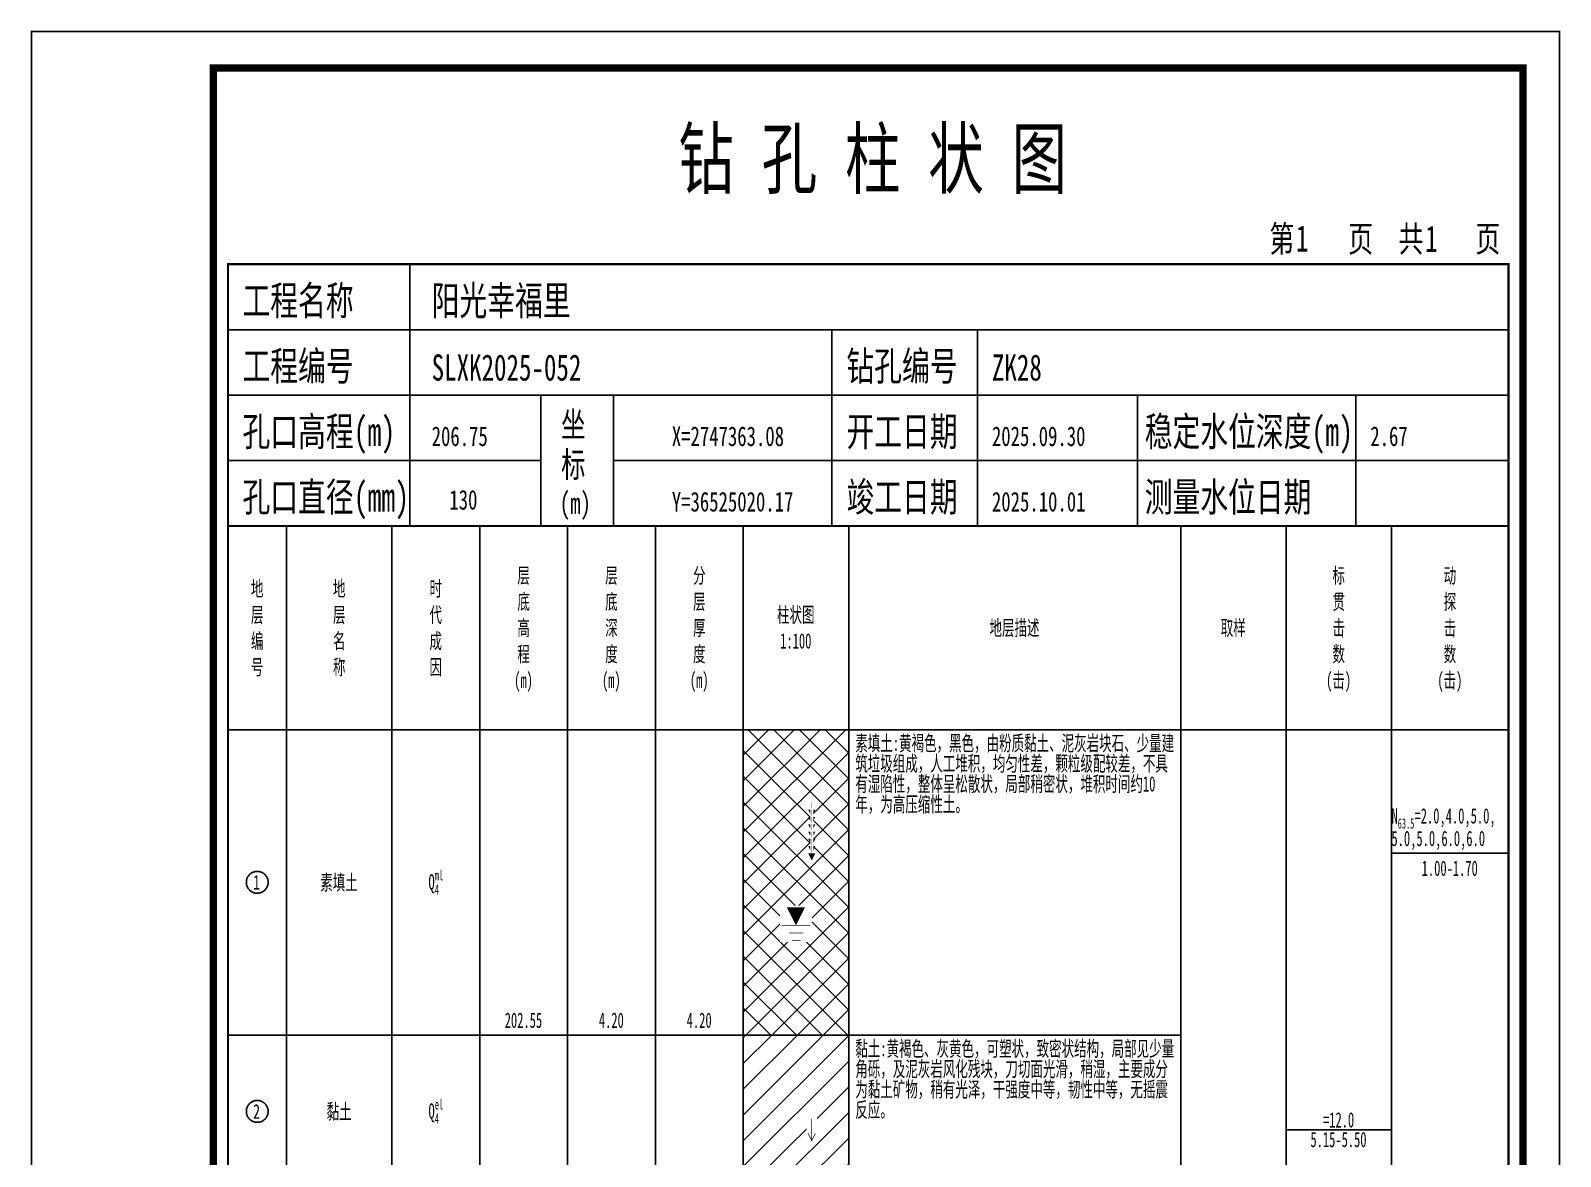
# Model space of a CAD drawing. Header units: millimetres. Extents: x 1264 to 9491, y 619 to 916.
# Drawn here: x 7276.9 to 7487.1, y 761.2 to 916 of the extents above; entities that cross this region are included whole.
import ezdxf
from ezdxf.enums import TextEntityAlignment as Align

# ---------------------------------------------------------------- set-up
doc = ezdxf.new("R2010")
doc.units = ezdxf.units.MM
doc.layers.add('GICAD_POU_TEXTS', color=7, linetype='Continuous')
doc.styles.add('LZ_FONT', font='simfang_0.ttf', dxfattribs={"width": 0.7, "height": 8})
doc.styles.add('成果图图块', font='simfang_0.ttf', dxfattribs={"height": 2.5})
doc.styles.add('成果图表体', font='simfang_0.ttf', dxfattribs={"width": 0.6, "height": 2.1})

# ---------------------------------------------------------------- blocks, each defined once
blk = doc.blocks.new('ZZT_DCBH_Z.dwg48', base_point=(-0.02, 0))
at = {"color": 7}
blk.add_polyline3d([(-1.52, 0.02, 0), (-1.52, -0.06, 0), (-1.52, -0.13, 0), (-1.51, -0.2, 0), (-1.5, -0.28, 0), (-1.48, -0.35, 0), (-1.46, -0.42, 0), (-1.44, -0.49, 0), (-1.41, -0.56, 0), (-1.38, -0.63, 0), (-1.35, -0.69, 0), (-1.31, -0.76, 0), (-1.27, -0.82, 0), (-1.23, -0.88, 0), (-1.18, -0.94, 0), (-1.14, -0.99, 0), (-1.09, -1.04, 0), (-1.03, -1.1, 0), (-0.98, -1.14, 0), (-0.92, -1.19, 0), (-0.86, -1.23, 0), (-0.8, -1.27, 0), (-0.73, -1.31, 0), (-0.67, -1.34, 0), (-0.6, -1.37, 0), (-0.53, -1.4, 0), (-0.46, -1.42, 0), (-0.39, -1.44, 0), (-0.32, -1.46, 0), (-0.25, -1.47, 0), (-0.17, -1.48, 0), (-0.1, -1.48, 0), (-0.02, -1.48, 0), (0.05, -1.48, 0), (0.12, -1.48, 0), (0.2, -1.47, 0), (0.27, -1.46, 0), (0.34, -1.44, 0), (0.41, -1.42, 0), (0.48, -1.4, 0), (0.55, -1.37, 0), (0.62, -1.34, 0), (0.68, -1.31, 0), (0.75, -1.27, 0), (0.81, -1.23, 0), (0.87, -1.19, 0), (0.93, -1.14, 0), (0.98, -1.1, 0), (1.04, -1.04, 0), (1.09, -0.99, 0), (1.13, -0.94, 0), (1.18, -0.88, 0), (1.22, -0.82, 0), (1.26, -0.76, 0), (1.3, -0.69, 0), (1.33, -0.63, 0), (1.36, -0.56, 0), (1.39, -0.49, 0), (1.41, -0.42, 0), (1.43, -0.35, 0), (1.45, -0.28, 0), (1.46, -0.2, 0), (1.47, -0.13, 0), (1.47, -0.06, 0), (1.48, 0.02, 0), (1.47, 0.09, 0), (1.47, 0.16, 0), (1.46, 0.24, 0), (1.45, 0.31, 0), (1.43, 0.38, 0), (1.41, 0.45, 0), (1.39, 0.52, 0), (1.36, 0.59, 0), (1.33, 0.66, 0), (1.3, 0.72, 0), (1.26, 0.79, 0), (1.22, 0.85, 0), (1.18, 0.91, 0), (1.13, 0.97, 0), (1.09, 1.02, 0), (1.04, 1.08, 0), (0.98, 1.13, 0), (0.93, 1.18, 0), (0.87, 1.22, 0), (0.81, 1.26, 0), (0.75, 1.3, 0), (0.68, 1.34, 0), (0.62, 1.37, 0), (0.55, 1.4, 0), (0.48, 1.43, 0), (0.41, 1.45, 0), (0.34, 1.47, 0), (0.27, 1.49, 0), (0.2, 1.5, 0), (0.12, 1.51, 0), (0.05, 1.51, 0), (-0.02, 1.52, 0), (-0.1, 1.51, 0), (-0.17, 1.51, 0), (-0.25, 1.5, 0), (-0.32, 1.49, 0), (-0.39, 1.47, 0), (-0.46, 1.45, 0), (-0.53, 1.43, 0), (-0.6, 1.4, 0), (-0.67, 1.37, 0), (-0.73, 1.34, 0), (-0.8, 1.3, 0), (-0.86, 1.26, 0), (-0.92, 1.22, 0), (-0.98, 1.18, 0), (-1.03, 1.13, 0), (-1.09, 1.08, 0), (-1.14, 1.02, 0), (-1.18, 0.97, 0), (-1.23, 0.91, 0), (-1.27, 0.85, 0), (-1.31, 0.79, 0), (-1.35, 0.72, 0), (-1.38, 0.66, 0), (-1.41, 0.59, 0), (-1.44, 0.52, 0), (-1.46, 0.45, 0), (-1.48, 0.38, 0), (-1.5, 0.31, 0), (-1.51, 0.24, 0), (-1.52, 0.16, 0), (-1.52, 0.09, 0), (-1.52, 0.02, 0)], dxfattribs=at)
at = {"layer": 'GICAD_POU_TEXTS', "color": 7, "style": '成果图图块', "width": 0.7}
blk.add_text('1', height=2, dxfattribs=at).set_placement((-0.11, -0.99), align=Align.CENTER)
blk = doc.blocks.new('ZZT_DCBH_Z.dwg49', base_point=(-0.02, 0))
at = {"color": 7}
blk.add_polyline3d([(-1.52, 0.02, 0), (-1.52, -0.06, 0), (-1.52, -0.13, 0), (-1.51, -0.2, 0), (-1.5, -0.28, 0), (-1.48, -0.35, 0), (-1.46, -0.42, 0), (-1.44, -0.49, 0), (-1.41, -0.56, 0), (-1.38, -0.63, 0), (-1.35, -0.69, 0), (-1.31, -0.76, 0), (-1.27, -0.82, 0), (-1.23, -0.88, 0), (-1.18, -0.94, 0), (-1.14, -0.99, 0), (-1.09, -1.04, 0), (-1.03, -1.1, 0), (-0.98, -1.14, 0), (-0.92, -1.19, 0), (-0.86, -1.23, 0), (-0.8, -1.27, 0), (-0.73, -1.31, 0), (-0.67, -1.34, 0), (-0.6, -1.37, 0), (-0.53, -1.4, 0), (-0.46, -1.42, 0), (-0.39, -1.44, 0), (-0.32, -1.46, 0), (-0.25, -1.47, 0), (-0.17, -1.48, 0), (-0.1, -1.48, 0), (-0.02, -1.48, 0), (0.05, -1.48, 0), (0.12, -1.48, 0), (0.2, -1.47, 0), (0.27, -1.46, 0), (0.34, -1.44, 0), (0.41, -1.42, 0), (0.48, -1.4, 0), (0.55, -1.37, 0), (0.62, -1.34, 0), (0.68, -1.31, 0), (0.75, -1.27, 0), (0.81, -1.23, 0), (0.87, -1.19, 0), (0.93, -1.14, 0), (0.98, -1.1, 0), (1.04, -1.04, 0), (1.09, -0.99, 0), (1.13, -0.94, 0), (1.18, -0.88, 0), (1.22, -0.82, 0), (1.26, -0.76, 0), (1.3, -0.69, 0), (1.33, -0.63, 0), (1.36, -0.56, 0), (1.39, -0.49, 0), (1.41, -0.42, 0), (1.43, -0.35, 0), (1.45, -0.28, 0), (1.46, -0.2, 0), (1.47, -0.13, 0), (1.47, -0.06, 0), (1.48, 0.02, 0), (1.47, 0.09, 0), (1.47, 0.16, 0), (1.46, 0.24, 0), (1.45, 0.31, 0), (1.43, 0.38, 0), (1.41, 0.45, 0), (1.39, 0.52, 0), (1.36, 0.59, 0), (1.33, 0.66, 0), (1.3, 0.72, 0), (1.26, 0.79, 0), (1.22, 0.85, 0), (1.18, 0.91, 0), (1.13, 0.97, 0), (1.09, 1.02, 0), (1.04, 1.08, 0), (0.98, 1.13, 0), (0.93, 1.18, 0), (0.87, 1.22, 0), (0.81, 1.26, 0), (0.75, 1.3, 0), (0.68, 1.34, 0), (0.62, 1.37, 0), (0.55, 1.4, 0), (0.48, 1.43, 0), (0.41, 1.45, 0), (0.34, 1.47, 0), (0.27, 1.49, 0), (0.2, 1.5, 0), (0.12, 1.51, 0), (0.05, 1.51, 0), (-0.02, 1.52, 0), (-0.1, 1.51, 0), (-0.17, 1.51, 0), (-0.25, 1.5, 0), (-0.32, 1.49, 0), (-0.39, 1.47, 0), (-0.46, 1.45, 0), (-0.53, 1.43, 0), (-0.6, 1.4, 0), (-0.67, 1.37, 0), (-0.73, 1.34, 0), (-0.8, 1.3, 0), (-0.86, 1.26, 0), (-0.92, 1.22, 0), (-0.98, 1.18, 0), (-1.03, 1.13, 0), (-1.09, 1.08, 0), (-1.14, 1.02, 0), (-1.18, 0.97, 0), (-1.23, 0.91, 0), (-1.27, 0.85, 0), (-1.31, 0.79, 0), (-1.35, 0.72, 0), (-1.38, 0.66, 0), (-1.41, 0.59, 0), (-1.44, 0.52, 0), (-1.46, 0.45, 0), (-1.48, 0.38, 0), (-1.5, 0.31, 0), (-1.51, 0.24, 0), (-1.52, 0.16, 0), (-1.52, 0.09, 0), (-1.52, 0.02, 0)], dxfattribs=at)
at = {"layer": 'GICAD_POU_TEXTS', "color": 7, "style": '成果图图块', "width": 0.7}
blk.add_text('2', height=2, dxfattribs=at).set_placement((-0.11, -0.99), align=Align.CENTER)
blk = doc.blocks.new('gkwdsw.dwg', base_point=(0, 0.21))
blk.add_wipeout([(-2.2, -2.29), (2.2, -2.29), (2.2, 2.7), (-2.2, 2.7)])
at = {"color": 7}
blk.add_lwpolyline([(0, 0, 0, 2.5, 0), (0, 2.5, 0, 0, 0)], format="xyseb", dxfattribs=at)
at = {"color": 7, "const_width": 0.1}
for points in [[(-2, 0), (2, 0)], [(-0.96, -1.04), (1.04, -1.04)], [(-0.53, -2.09), (0.63, -2.09)]]:
    blk.add_lwpolyline(points, dxfattribs=at)
blk = doc.blocks.new('zztSLbg.dwg', base_point=(0.5, 1.5))
blk.add_wipeout([(-0.2, -0.2), (1.2, -0.2), (1.2, 3.2), (-0.2, 3.2)])
at = {"color": 7, "const_width": 0.1}
for points in [[(0.5, 3), (0.5, 0)], [(0, 1), (0.5, 0), (1, 1)]]:
    blk.add_lwpolyline(points, dxfattribs=at)
blk = doc.blocks.new('zztGLdt.dwg', base_point=(0.5, 1))
blk.add_wipeout([(0.3, -0.2), (0.7, -0.2), (0.7, 2.2), (0.3, 2.2)])
at = {"color": 7, "linetype": 'Continuous'}
blk.add_lwpolyline([(0.5, 1, 1, 0, 0), (0.5, 0, 0, 0, 0)], format="xyseb", dxfattribs=at)
at = {"color": 7, "const_width": 0.05}
blk.add_lwpolyline([(0.5, 2), (0.5, 1)], dxfattribs=at)
blk = doc.blocks.new('柱状图图框模板-(昇龙标准).dwg27', base_point=(27, 229))
for p, q in [((52, 229), (52, 265)), ((27, 256), (203, 256)), ((110, 229), (110, 256)), ((130, 229), (130, 256)), ((27, 247), (203, 247)), ((70, 229), (70, 247)), ((80, 229), (80, 247)), ((152, 229), (152, 247)), ((182, 229), (182, 247)), ((27, 238), (70, 238)), ((80, 238), (203, 238))]:
    blk.add_line(p, q)
for points, const_width in [([(0, 0), (210, 0), (210, 297), (0, 297)], 0.25), ([(25, 5), (205, 5), (205, 292), (25, 292)], 1), ([(27, 265), (203, 265), (203, 17), (27, 17)], 0.3)]:
    blk.add_lwpolyline(points, close=True, dxfattribs=dict(const_width=const_width))
at = {"const_width": 0.3}
blk.add_lwpolyline([(27, 229), (203, 229)], dxfattribs=at)
at = {"style": 'LZ_FONT', "width": 0.7}
for s, height, p in [('钻 孔 柱 状 图', 8, (88.9, 275.54)), ('第', 3.6, (170.12, 266.7)), ('1', 3.6, (173.78, 266.75)), ('页', 3.6, (180.96, 266.7)), ('共', 3.6, (187.88, 266.7)), ('1', 3.6, (191.54, 266.7)), ('页', 3.6, (198.44, 266.7)), ('工程名称', 4, (29, 258)), ('阳光幸福里', 4, (55, 258)), ('工程编号', 4, (29, 249)), ('SLXK2025-052', 3.6, (55, 249)), ('钻孔编号', 4, (112, 249)), ('ZK28', 3.6, (132, 249)), ('孔口高程(m)', 4, (29, 240)), ('坐', 3.5, (72.79, 241.24)), ('开工日期', 4, (112, 240)), ('稳定水位深度(m)', 4, (153, 240)), ('206.75', 2.7, (55, 240)), ('X=2747363.08', 2.7, (88, 240)), ('2025.09.30', 2.7, (132, 240)), ('2.67', 2.7, (184, 240)), ('标', 3.5, (72.79, 235.7)), ('孔口直径(mm)', 4, (29, 231)), ('竣工日期', 4, (112, 231)), ('测量水位日期', 4, (153, 231)), ('130', 2.7, (57.43, 231.26)), ('(m) ', 3, (72.59, 230.65)), ('Y=36525020.17', 2.7, (88, 231)), ('2025.10.01', 2.7, (132, 231))]:
    blk.add_text(s, height=height, dxfattribs=at).set_placement(p)

msp = doc.modelspace()

# ---------------------------------------------------------------- hatches: boundary and pattern name
at = {"linetype": 'Continuous'}
h = msp.add_hatch(dxfattribs=at)
h.set_pattern_fill('GKSTT', scale=0.5, style=0, pattern_type=2)
h.set_pattern_definition([(45, (0, 0), (-1.76776695, 1.76776695), []), (135, (0, 0), (-1.76776695, -1.76776695), [])])
h.paths.add_polyline_path([(7374.82, 777.89), (7389.31, 777.89), (7389.31, 819.89), (7374.82, 819.89)])
h = msp.add_hatch(dxfattribs=at)
h.set_pattern_fill('GKNXT', scale=0.5, style=0, pattern_type=2)
h.set_pattern_definition([(45, (0, 0), (-1.76776695, 1.76776695), [])])
h.paths.add_polyline_path([(7374.82, 756.89), (7389.31, 756.89), (7389.31, 777.89), (7374.82, 777.89)])

# ---------------------------------------------------------------- linework, layer by layer
at = {"color": 0}
for p, q in [((7304, 819.89), (7312.05, 819.89)), ((7304, 777.89), (7304, 819.89)), ((7312.05, 777.89), (7312.05, 819.89)), ((7304, 777.89), (7312.05, 777.89)), ((7304, 777.89), (7312.05, 777.89)), ((7304, 756.89), (7304, 777.89)), ((7312.05, 756.89), (7312.05, 777.89))]:
    msp.add_line(p, q, dxfattribs=at)
for points in [[(7304, 847.89), (7312.05, 847.89)], [(7304, 819.89), (7304, 847.89)], [(7312.05, 819.89), (7312.05, 847.89)], [(7312.05, 847.89), (7326.54, 847.89)], [(7312.05, 819.89), (7312.05, 847.89)], [(7326.54, 819.89), (7326.54, 847.89)], [(7326.54, 847.89), (7338.61, 847.89)], [(7326.54, 819.89), (7326.54, 847.89)], [(7338.61, 819.89), (7338.61, 847.89)], [(7338.61, 847.89), (7350.68, 847.89)], [(7338.61, 819.89), (7338.61, 847.89)], [(7350.68, 819.89), (7350.68, 847.89)], [(7350.68, 847.89), (7362.75, 847.89)], [(7350.68, 819.89), (7350.68, 847.89)], [(7362.75, 819.89), (7362.75, 847.89)], [(7362.75, 847.89), (7374.82, 847.89)], [(7362.75, 819.89), (7362.75, 847.89)], [(7374.82, 819.89), (7374.82, 847.89)], [(7374.82, 847.89), (7389.31, 847.89)], [(7374.82, 819.89), (7374.82, 847.89)], [(7389.31, 819.89), (7389.31, 847.89)], [(7389.31, 847.89), (7434.94, 847.89)], [(7389.31, 819.89), (7389.31, 847.89)], [(7434.94, 819.89), (7434.94, 847.89)], [(7434.94, 847.89), (7449.42, 847.89)], [(7434.94, 819.89), (7434.94, 847.89)], [(7449.42, 819.89), (7449.42, 847.89)], [(7449.42, 847.89), (7463.91, 847.89)], [(7449.42, 819.89), (7449.42, 847.89)], [(7463.91, 819.89), (7463.91, 847.89)], [(7463.91, 847.89), (7480, 847.89)], [(7463.91, 819.89), (7463.91, 847.89)], [(7480, 819.89), (7480, 847.89)], [(7304, 819.89), (7312.05, 819.89)], [(7304, 635.89), (7304, 819.89)], [(7304, 819.89), (7312.05, 819.89)], [(7312.05, 635.89), (7312.05, 819.89)], [(7312.05, 819.89), (7326.54, 819.89)], [(7312.05, 635.89), (7312.05, 819.89)], [(7312.05, 819.89), (7326.54, 819.89)], [(7312.05, 819.89), (7326.54, 819.89)], [(7312.05, 777.89), (7312.05, 819.89)], [(7326.54, 635.89), (7326.54, 819.89)], [(7326.54, 777.89), (7326.54, 819.89)], [(7326.54, 819.89), (7338.61, 819.89)], [(7326.54, 635.89), (7326.54, 819.89)], [(7326.54, 819.89), (7338.61, 819.89)], [(7326.54, 819.89), (7338.61, 819.89)], [(7326.54, 777.89), (7326.54, 819.89)], [(7338.61, 635.89), (7338.61, 819.89)], [(7338.61, 777.89), (7338.61, 819.89)], [(7338.61, 819.89), (7350.68, 819.89)], [(7338.61, 635.89), (7338.61, 819.89)], [(7338.61, 819.89), (7350.68, 819.89)], [(7338.61, 819.89), (7350.68, 819.89)], [(7338.61, 777.89), (7338.61, 819.89)], [(7350.68, 635.89), (7350.68, 819.89)], [(7350.68, 777.89), (7350.68, 819.89)], [(7350.68, 819.89), (7362.75, 819.89)], [(7350.68, 635.89), (7350.68, 819.89)], [(7350.68, 819.89), (7362.75, 819.89)], [(7350.68, 819.89), (7362.75, 819.89)], [(7350.68, 777.89), (7350.68, 819.89)], [(7362.75, 635.89), (7362.75, 819.89)], [(7362.75, 777.89), (7362.75, 819.89)], [(7362.75, 819.89), (7374.82, 819.89)], [(7362.75, 635.89), (7362.75, 819.89)], [(7362.75, 819.89), (7374.82, 819.89)], [(7362.75, 819.89), (7374.82, 819.89)], [(7362.75, 777.89), (7362.75, 819.89)], [(7374.82, 635.89), (7374.82, 819.89)], [(7374.82, 777.89), (7374.82, 819.89)], [(7374.82, 819.89), (7389.31, 819.89)], [(7374.82, 635.89), (7374.82, 819.89)], [(7374.82, 819.89), (7389.31, 819.89)], [(7389.31, 635.89), (7389.31, 819.89)], [(7389.31, 819.89), (7434.94, 819.89)], [(7389.31, 635.89), (7389.31, 819.89)], [(7389.31, 819.89), (7434.94, 819.89)], [(7389.31, 819.89), (7434.94, 819.89)], [(7389.31, 777.89), (7389.31, 819.89)], [(7434.94, 635.89), (7434.94, 819.89)], [(7434.94, 777.89), (7434.94, 819.89)], [(7434.94, 819.89), (7449.42, 819.89)], [(7434.94, 635.89), (7434.94, 819.89)], [(7434.94, 819.89), (7449.42, 819.89)], [(7449.42, 635.89), (7449.42, 819.89)], [(7449.42, 819.89), (7463.91, 819.89)], [(7449.42, 635.89), (7449.42, 819.89)], [(7449.42, 819.89), (7463.91, 819.89)], [(7463.91, 635.89), (7463.91, 819.89)], [(7463.91, 819.89), (7480, 819.89)], [(7463.91, 635.89), (7463.91, 819.89)], [(7463.91, 819.89), (7480, 819.89)], [(7463.91, 819.89), (7480, 819.89)], [(7463.91, 802.89), (7463.91, 819.89)], [(7480, 635.89), (7480, 819.89)], [(7480, 802.89), (7480, 819.89)], [(7463.91, 802.89), (7480, 802.89)], [(7312.05, 777.89), (7326.54, 777.89)], [(7312.05, 777.89), (7326.54, 777.89)], [(7312.05, 756.89), (7312.05, 777.89)], [(7326.54, 756.89), (7326.54, 777.89)], [(7326.54, 777.89), (7338.61, 777.89)], [(7326.54, 777.89), (7338.61, 777.89)], [(7326.54, 756.89), (7326.54, 777.89)], [(7338.61, 756.89), (7338.61, 777.89)], [(7338.61, 777.89), (7350.68, 777.89)], [(7338.61, 777.89), (7350.68, 777.89)], [(7338.61, 756.89), (7338.61, 777.89)], [(7350.68, 756.89), (7350.68, 777.89)], [(7350.68, 777.89), (7362.75, 777.89)], [(7350.68, 777.89), (7362.75, 777.89)], [(7350.68, 756.89), (7350.68, 777.89)], [(7362.75, 756.89), (7362.75, 777.89)], [(7362.75, 777.89), (7374.82, 777.89)], [(7362.75, 777.89), (7374.82, 777.89)], [(7362.75, 756.89), (7362.75, 777.89)], [(7374.82, 756.89), (7374.82, 777.89)], [(7389.31, 777.89), (7434.94, 777.89)], [(7389.31, 777.89), (7434.94, 777.89)], [(7389.31, 756.89), (7389.31, 777.89)], [(7434.94, 756.89), (7434.94, 777.89)], [(7449.42, 764.89), (7463.91, 764.89)]]:
    msp.add_lwpolyline(points, dxfattribs=at)
at = {"color": 7, "flags": 128}
msp.add_lwpolyline([(7374.82, 777.89), (7389.31, 777.89)], dxfattribs=at)

# ---------------------------------------------------------------- block references
for name, p in [('ZZT_DCBH_Z.dwg48', (7308.03, 798.89)), ('ZZT_DCBH_Z.dwg49', (7308.03, 767.39))]:
    msp.add_blockref(name, p)

# ---------------------------------------------------------------- texts
at = {"color": 0, "style": '成果图表体', "width": 0.6}
for s, height, p in [('层', 2.1, (7343.78, 840.04)), ('层', 2.1, (7355.85, 840.04)), ('分', 2.1, (7367.92, 840.04)), ('标', 2.1, (7455.8, 840.04)), ('动', 2.1, (7471.09, 840.04)), ('地', 2.1, (7307.16, 838.24)), ('地', 2.1, (7318.43, 838.24)), ('时', 2.1, (7331.7, 838.24)), ('层', 2.1, (7307.16, 834.64)), ('层', 2.1, (7318.43, 834.64)), ('代', 2.1, (7331.7, 834.64)), ('底', 2.1, (7343.78, 836.44)), ('底', 2.1, (7355.85, 836.44)), ('层', 2.1, (7367.92, 836.44)), ('柱状图', 2.1, (7379.46, 834.64)), ('贯', 2.1, (7455.8, 836.44)), ('探', 2.1, (7471.09, 836.44)), ('高', 2.1, (7343.78, 832.84)), ('深', 2.1, (7355.85, 832.84)), ('厚', 2.1, (7367.92, 832.84)), ('地层描述', 2.1, (7408.66, 832.84)), ('取样', 2.1, (7440.45, 832.84)), ('击', 2.1, (7455.8, 832.84)), ('击', 2.1, (7471.09, 832.84)), ('编', 2.1, (7307.16, 831.04)), ('名', 2.1, (7318.43, 831.04)), ('成', 2.1, (7331.7, 831.04)), ('1:100', 2.1, (7379.9, 831.04)), ('程', 2.1, (7343.78, 829.24)), ('度', 2.1, (7355.85, 829.24)), ('度', 2.1, (7367.92, 829.24)), ('数', 2.1, (7455.8, 829.24)), ('数', 2.1, (7471.09, 829.24)), ('号', 2.1, (7307.16, 827.44)), ('称', 2.1, (7318.43, 827.44)), ('因', 2.1, (7331.7, 827.44)), ('(m)', 2.1, (7343.34, 825.64)), ('(m)', 2.1, (7355.41, 825.64)), ('(m)', 2.1, (7367.49, 825.64)), ('(击)', 2.1, (7454.93, 825.64)), ('(击)', 2.1, (7470.22, 825.64)), ('N', 2.1, (7463.91, 806.99)), ('63.5', 1.4, (7464.77, 806.29)), ('=2.0,4.0,5.0,', 2.1, (7467.08, 806.99)), ('5.0,5.0,6.0,6.0', 2.1, (7463.91, 803.89)), ('1.00-1.70', 2.1, (7468.06, 799.79)), ('素填土', 2.1, (7316.69, 797.84)), ('Q', 2.1, (7331.56, 797.91)), ('ml', 1.4, (7332.43, 799.17)), ('4', 1.4, (7332.43, 797.21)), ('202.55', 2.1, (7342.04, 778.89)), ('4.20', 2.1, (7354.98, 778.89)), ('4.20', 2.1, (7367.05, 778.89)), ('黏土', 2.1, (7317.56, 766.34)), ('Q', 2.1, (7331.56, 766.41)), ('el', 1.4, (7332.43, 767.67)), ('4', 1.4, (7332.43, 765.71)), ('=12.0', 2.1, (7454.5, 765.19)), ('5.15-5.50', 2.1, (7452.77, 762.49))]:
    msp.add_text(s, height=height, dxfattribs=at).set_placement(p)
at = {"color": 0, "char_height": 2.1, "width": 43.8045, "attachment_point": 1, "line_spacing_factor": 0.8, "style": '成果图表体'}
for s, insert in [('\\A1;素填土:黄褐色，黑色，由粉质黏土、泥灰岩块石、少量建筑垃圾组成，人工堆积，均匀性差，颗粒级配较差，不具有湿陷性，整体呈松散状，局部稍密状，堆积时间约10年，为高压缩性土。', (7390.22, 819.09)), ('\\A1;黏土:黄褐色、灰黄色，可塑状，致密状结构，局部见少量角砾，及泥灰岩风化残块，刀切面光滑，稍湿，主要成分为黏土矿物，稍有光泽，干强度中等，韧性中等，无摇震反应。', (7390.22, 777.09))]:
    msp.add_mtext(s, dxfattribs=dict(at, insert=insert))

# ---------------------------------------------------------------- next in the draw order: block references
for name, p in [('zztGLdt.dwg', (7384.24, 808.89)), ('gkwdsw.dwg', (7382.06, 793.19)), ('zztSLbg.dwg', (7384.24, 764.89))]:
    msp.add_blockref(name, p)

# ---------------------------------------------------------------- next in the draw order: block references
msp.add_blockref('zztGLdt.dwg', (7384.24, 807.89))

# ---------------------------------------------------------------- next in the draw order: block references
msp.add_blockref('zztGLdt.dwg', (7384.24, 806.89))

# ---------------------------------------------------------------- next in the draw order: block references
msp.add_blockref('zztGLdt.dwg', (7384.24, 805.89))

# ---------------------------------------------------------------- next in the draw order: block references
msp.add_blockref('zztGLdt.dwg', (7384.24, 804.89))

# ---------------------------------------------------------------- next in the draw order: block references
msp.add_blockref('zztGLdt.dwg', (7384.24, 803.89))

# ---------------------------------------------------------------- next in the draw order: block references
msp.add_blockref('zztGLdt.dwg', (7384.24, 802.89))

# ---------------------------------------------------------------- next in the draw order: block references
msp.add_blockref('柱状图图框模板-(昇龙标准).dwg27', (7304, 847.89))

doc.saveas('drawing.dxf')
